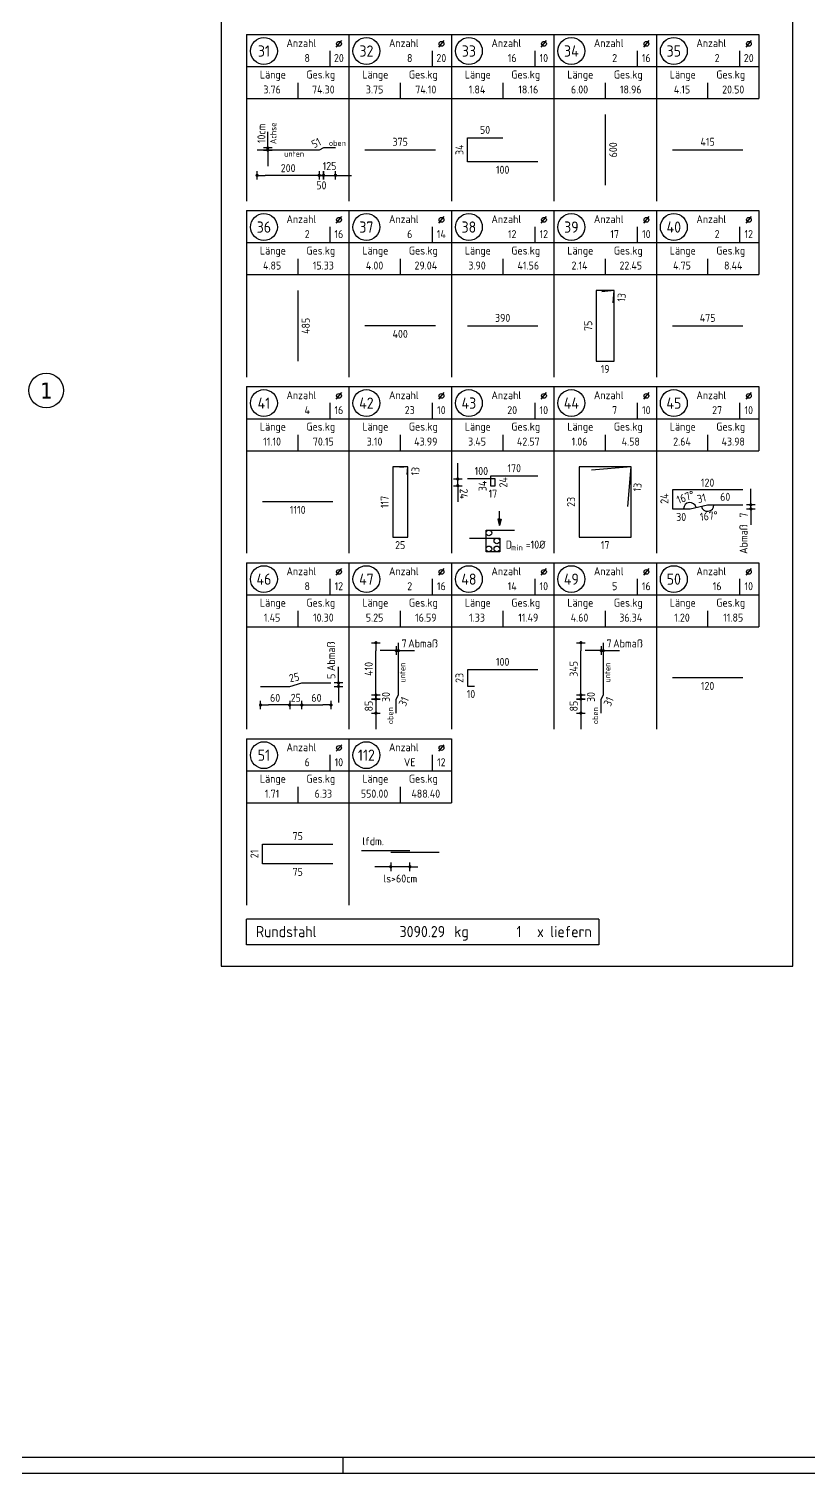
# Model space of a CAD drawing. Extents: x -19 to 96, y 0 to 49.
# Drawn here: x 51.03 to 63.2, y 0 to 22.56 of the extents above; entities that cross this region are included whole.
import ezdxf
from ezdxf.enums import TextEntityAlignment as Align

# ---------------------------------------------------------------- set-up
doc = ezdxf.new("R2010")
doc.units = 0
doc.header["$LTSCALE"] = 0.5
doc.linetypes.add('AUSGEZOGEN', pattern=[1000.01, 1000, 0.01])
doc.linetypes.add('DOT', pattern=[0.175, 0.05, -0.125])
for name, color, linetype in [('DETAIL', 7, 'Continuous'), ('MASSE', 7, 'Continuous'), ('RAHMEN', 7, 'Continuous'), ('RND', 7, 'Continuous'), ('RND_BILD', 7, 'Continuous'), ('SFP_Achsen', 7, 'Continuous'), ('TEXT', 7, 'Continuous')]:
    doc.layers.add(name, color=color, linetype=linetype)
doc.styles.add('helv', font='tahoma.ttf')
doc.styles.add('txt', font='isocp.shx')
doc.dimstyles.new('DOT_I', dxfattribs={"dimscale": 0.5, "dimtxt": 0.25, "dimasz": 0.25, "dimexe": 0.1, "dimexo": 0.3, "dimgap": 0.1, "dimtad": 1, "dimdec": 3, "dimzin": 3, "dimtxsty": 'txt', "dimblk": 'DOT', "dimblk1": 'DOT', "dimblk2": 'DOT', "dimsah": 1, "dimcen": 0.1, "dimse1": 1, "dimse2": 1, "dimazin": 0, "dimtfac": 1, "dimtdec": 4, "dimtix": 1, "dimtmove": 2, "dimatfit": 3, "dimfxl": 0, "dimtvp": 1, "dimtolj": 1, "dimtzin": 0, "dimarcsym": 0})

# ---------------------------------------------------------------- blocks, each defined once
blk = doc.blocks.new('A0-19-0')
at = {"layer": 'RAHMEN', "color": 5}
blk.add_line((2, 0.5), (137.4, 0.5), dxfattribs=at)
at = {"layer": 'RAHMEN', "color": 7}
blk.add_line((99.9, 0), (99.9, 0.5), dxfattribs=at)
at = {"layer": 'RAHMEN'}
blk.add_line((0, 0), (137.9, 0), dxfattribs=at)
blk = doc.blocks.new('DOT')
at = {"layer": 'MASSE', "color": 7, "linetype": 'Continuous'}
for p, q in [((0, 0), (-1, 0)), ((0, 0.54), (0, -0.54))]:
    blk.add_line(p, q, dxfattribs=at)
at = {"layer": 'MASSE', "color": 7, "linetype": 'Continuous', "const_width": 0.2}
blk.add_lwpolyline([(-0.1, 0, 1), (0.1, 0, 1)], format="xyb", close=True, dxfattribs=at)
blk = doc.blocks.new('*D187')
at = {"layer": 'Defpoints', "color": 0, "linetype": 'AUSGEZOGEN', "transparency": 16777216}
for p in [(57.73, 15.529), (57.73, 15.529), (57.88, 15.425)]:
    blk.add_point(p, dxfattribs=at)
at = {"layer": 'RND_BILD', "color": 0, "linetype": 'AUSGEZOGEN', "lineweight": -2, "transparency": 16777216}
for p, q in [((57.73, 15.654), (57.73, 15.779)), ((57.73, 15.425), (57.73, 15.529)), ((57.73, 15.3), (57.73, 15.175))]:
    blk.add_line(p, q, dxfattribs=at)
at = {"layer": 'RND_BILD', "color": 0, "linetype": 'AUSGEZOGEN', "lineweight": -2, "transparency": 16777216, "xscale": 0.125, "yscale": 0.125, "zscale": 0.125}
for p, rotation in [((57.73, 15.529), 270.0000055827329), ((57.73, 15.425), 90.00000558273287)]:
    blk.add_blockref('DOT', p, dxfattribs=dict(at, rotation=rotation))
at = {"layer": 'RND_BILD', "color": 0, "linetype": 'AUSGEZOGEN', "transparency": 16777216, "insert": (57.824, 15.298), "char_height": 0.125, "attachment_point": 5, "rotation": 270, "style": 'txt'}
blk.add_mtext('\\A1;24', dxfattribs=at)
blk = doc.blocks.new('*D188')
at = {"layer": 'Defpoints', "color": 0, "linetype": 'AUSGEZOGEN', "transparency": 16777216}
for p in [(54.762, 20.701), (54.762, 20.701), (54.762, 20.668)]:
    blk.add_point(p, dxfattribs=at)
at = {"layer": 'RND_BILD', "color": 0, "linetype": 'AUSGEZOGEN', "lineweight": -2, "transparency": 16777216}
for p, q in [((54.762, 20.826), (54.762, 20.951)), ((54.762, 20.668), (54.762, 20.701)), ((54.762, 20.543), (54.762, 20.418))]:
    blk.add_line(p, q, dxfattribs=at)
at = {"layer": 'RND_BILD', "color": 0, "linetype": 'AUSGEZOGEN', "lineweight": -2, "transparency": 16777216, "xscale": 0.125, "yscale": 0.125, "zscale": 0.125}
for p, rotation in [((54.762, 20.701), 270), ((54.762, 20.668), 90)]:
    blk.add_blockref('DOT', p, dxfattribs=dict(at, rotation=rotation))
at = {"layer": 'RND_BILD', "color": 0, "linetype": 'AUSGEZOGEN', "transparency": 16777216, "insert": (54.664, 20.929), "char_height": 0.125, "attachment_point": 5, "rotation": 90, "style": 'txt'}
blk.add_mtext('\\A1;10cm', dxfattribs=at)
blk = doc.blocks.new('Pfeillinie')
at = {"layer": 'TEXT', "linetype": 'Continuous'}
blk.add_hatch(color=7, dxfattribs=at).paths.add_polyline_path([(0, 0), (-0.8, 0.2), (-0.8, 0), (-0.8, -0.2)])
at = {"layer": 'TEXT', "color": 7, "linetype": 'Continuous'}
for p, q in [((-0.8, 0), (-0.8, 0.2)), ((-0.8, 0.2), (0, 0)), ((-0.8, 0), (-0.8, -0.2)), ((-0.8, -0.2), (0, 0))]:
    blk.add_line(p, q, dxfattribs=at)
blk = doc.blocks.new('RND_LIS2')
at = {"layer": 'RND', "color": 3, "linetype": 'Continuous'}
for p, q in [((0, 0), (0, -5.2)), ((0, 0), (3.2, 0)), ((3.2, 0), (3.2, -2)), ((2.6, -0.503), (2.6, -1)), ((0, -1), (3.2, -1)), ((1.6, -1.503), (1.6, -2)), ((0, -2), (3.2, -2))]:
    blk.add_line(p, q, dxfattribs=at)
at = {"layer": 'RND', "color": 7, "linetype": 'Continuous'}
blk.add_line((2.805, -0.39), (2.973, -0.186), dxfattribs=at)
at = {"layer": 'RND', "color": 1, "linetype": 'Continuous'}
blk.add_circle((0.545, -0.513), 0.42, dxfattribs=at)
at = {"layer": 'RND', "color": 7, "linetype": 'Continuous'}
blk.add_circle((2.889, -0.288), 0.075, dxfattribs=at)
at = {"layer": 'RND', "color": 7, "linetype": 'Continuous', "style": 'txt'}
for s, p in [('Anzahl', (1.249, -0.391)), ('Länge', (0.42, -1.373)), ('Ges.kg', (1.872, -1.373))]:
    blk.add_text(s, height=0.25, dxfattribs=at).set_placement(p)
at = {"layer": 'RND', "color": 1, "linetype": 'Continuous', "style": 'txt'}
blk.add_attdef('POS1', text='', height=0.35, dxfattribs=at).set_placement((0.545, -0.513), align=Align.MIDDLE)
at = {"layer": 'RND', "color": 7, "linetype": 'Continuous', "style": 'txt'}
for tag, p in [('STK1', (1.897, -0.859)), ('DS1', (2.885, -0.859)), ('LANG1', (0.8, -1.841)), ('GEW', (2.4, -1.841))]:
    blk.add_attdef(tag, text='', height=0.25, dxfattribs=at).set_placement(p, align=Align.CENTER)
blk = doc.blocks.new('*D228')
at = {"layer": 'Defpoints', "color": 0, "linetype": 'AUSGEZOGEN', "transparency": 16777216}
for p in [(61.392, 15.155), (61.218, 15.062), (61.355, 15.062), (61.493, 15.094)]:
    blk.add_point(p, dxfattribs=at)
at = {"layer": 'RND_BILD', "color": 0, "linetype": 'AUSGEZOGEN', "lineweight": -2, "transparency": 16777216}
blk.add_arc((61.355, 15.062), 0.1, 13.134, 180, dxfattribs=at)
at = {"layer": 'RND_BILD', "color": 0, "linetype": 'AUSGEZOGEN', "transparency": 16777216, "insert": (61.285, 15.246), "char_height": 0.125, "attachment_point": 5, "rotation": 20.9184, "style": 'txt'}
blk.add_mtext('\\A1;167°', dxfattribs=at)
blk = doc.blocks.new('*D229')
at = {"layer": 'Defpoints', "color": 0, "linetype": 'AUSGEZOGEN', "transparency": 16777216}
for p in [(61.63, 15.126), (61.905, 15.126), (61.493, 15.094), (61.594, 15.033)]:
    blk.add_point(p, dxfattribs=at)
at = {"layer": 'RND_BILD', "color": 0, "linetype": 'AUSGEZOGEN', "lineweight": -2, "transparency": 16777216}
blk.add_arc((61.63, 15.126), 0.1, 193.134, 0, dxfattribs=at)
at = {"layer": 'RND_BILD', "color": 0, "linetype": 'AUSGEZOGEN', "transparency": 16777216, "insert": (61.651, 14.952), "char_height": 0.125, "attachment_point": 5, "rotation": 6.567, "style": 'txt'}
blk.add_mtext('\\A1;167°', dxfattribs=at)
blk = doc.blocks.new('*D230')
at = {"layer": 'Defpoints', "color": 0, "linetype": 'AUSGEZOGEN', "transparency": 16777216}
for p in [(62.306, 15.126), (62.306, 15.126), (62.306, 15.062)]:
    blk.add_point(p, dxfattribs=at)
at = {"layer": 'MASSE', "color": 0, "linetype": 'AUSGEZOGEN', "lineweight": -2, "transparency": 16777216}
for p, q in [((62.306, 15.251), (62.306, 15.376)), ((62.306, 15.062), (62.306, 15.126)), ((62.306, 14.937), (62.306, 14.812))]:
    blk.add_line(p, q, dxfattribs=at)
at = {"layer": 'MASSE', "color": 0, "linetype": 'AUSGEZOGEN', "lineweight": -2, "transparency": 16777216, "xscale": 0.125, "yscale": 0.125, "zscale": 0.125}
for p, rotation in [((62.306, 15.126), 270), ((62.306, 15.062), 90)]:
    blk.add_blockref('DOT', p, dxfattribs=dict(at, rotation=rotation))
at = {"layer": 'MASSE', "color": 0, "linetype": 'AUSGEZOGEN', "transparency": 16777216, "insert": (62.194, 14.965), "char_height": 0.125, "attachment_point": 5, "rotation": 90, "style": 'txt'}
blk.add_mtext('\\A1;7', dxfattribs=at)
blk = doc.blocks.new('*D231')
at = {"layer": 'Defpoints', "color": 0, "linetype": 'AUSGEZOGEN', "transparency": 16777216}
for p in [(54.65, 11.999), (54.65, 11.999), (55.105, 11.999)]:
    blk.add_point(p, dxfattribs=at)
at = {"layer": 'MASSE', "color": 0, "linetype": 'AUSGEZOGEN', "lineweight": -2, "transparency": 16777216}
blk.add_line((54.98, 11.999), (54.775, 11.999), dxfattribs=at)
at = {"layer": 'MASSE', "color": 0, "linetype": 'AUSGEZOGEN', "lineweight": -2, "transparency": 16777216, "xscale": 0.125, "yscale": 0.125, "zscale": 0.125, "rotation": 180}
blk.add_blockref('DOT', (54.65, 11.999), dxfattribs=at)
at = {"layer": 'MASSE', "color": 0, "linetype": 'AUSGEZOGEN', "lineweight": -2, "transparency": 16777216, "xscale": 0.125, "yscale": 0.125, "zscale": 0.125}
blk.add_blockref('DOT', (55.105, 11.999), dxfattribs=at)
at = {"layer": 'MASSE', "color": 0, "linetype": 'AUSGEZOGEN', "transparency": 16777216, "insert": (54.878, 12.111), "char_height": 0.125, "attachment_point": 5, "style": 'txt'}
blk.add_mtext('\\A1;60', dxfattribs=at)
blk = doc.blocks.new('*D232')
at = {"layer": 'Defpoints', "color": 0, "linetype": 'AUSGEZOGEN', "transparency": 16777216}
for p in [(55.105, 11.999), (55.295, 11.999), (55.295, 11.999)]:
    blk.add_point(p, dxfattribs=at)
at = {"layer": 'MASSE', "color": 0, "linetype": 'AUSGEZOGEN', "lineweight": -2, "transparency": 16777216}
for p, q in [((54.98, 11.999), (54.855, 11.999)), ((55.105, 11.999), (55.295, 11.999)), ((55.42, 11.999), (55.545, 11.999))]:
    blk.add_line(p, q, dxfattribs=at)
at = {"layer": 'MASSE', "color": 0, "linetype": 'AUSGEZOGEN', "lineweight": -2, "transparency": 16777216, "xscale": 0.125, "yscale": 0.125, "zscale": 0.125}
blk.add_blockref('DOT', (55.105, 11.999), dxfattribs=at)
at = {"layer": 'MASSE', "color": 0, "linetype": 'AUSGEZOGEN', "lineweight": -2, "transparency": 16777216, "xscale": 0.125, "yscale": 0.125, "zscale": 0.125, "rotation": 180}
blk.add_blockref('DOT', (55.295, 11.999), dxfattribs=at)
at = {"layer": 'MASSE', "color": 0, "linetype": 'AUSGEZOGEN', "transparency": 16777216, "insert": (55.2, 12.111), "char_height": 0.125, "attachment_point": 5, "style": 'txt'}
blk.add_mtext('\\A1;25', dxfattribs=at)
blk = doc.blocks.new('*D233')
at = {"layer": 'Defpoints', "color": 0, "linetype": 'AUSGEZOGEN', "transparency": 16777216}
for p in [(55.295, 11.999), (55.75, 11.999), (55.75, 11.999)]:
    blk.add_point(p, dxfattribs=at)
at = {"layer": 'MASSE', "color": 0, "linetype": 'AUSGEZOGEN', "lineweight": -2, "transparency": 16777216}
blk.add_line((55.42, 11.999), (55.625, 11.999), dxfattribs=at)
at = {"layer": 'MASSE', "color": 0, "linetype": 'AUSGEZOGEN', "lineweight": -2, "transparency": 16777216, "xscale": 0.125, "yscale": 0.125, "zscale": 0.125, "rotation": 180}
blk.add_blockref('DOT', (55.295, 11.999), dxfattribs=at)
at = {"layer": 'MASSE', "color": 0, "linetype": 'AUSGEZOGEN', "lineweight": -2, "transparency": 16777216, "xscale": 0.125, "yscale": 0.125, "zscale": 0.125}
blk.add_blockref('DOT', (55.75, 11.999), dxfattribs=at)
at = {"layer": 'MASSE', "color": 0, "linetype": 'AUSGEZOGEN', "transparency": 16777216, "insert": (55.523, 12.111), "char_height": 0.125, "attachment_point": 5, "style": 'txt'}
blk.add_mtext('\\A1;60', dxfattribs=at)
blk = doc.blocks.new('*D234')
at = {"layer": 'Defpoints', "color": 0, "linetype": 'AUSGEZOGEN', "transparency": 16777216}
for p in [(55.868, 12.343), (55.868, 12.288), (55.868, 12.288)]:
    blk.add_point(p, dxfattribs=at)
at = {"layer": 'MASSE', "color": 0, "linetype": 'AUSGEZOGEN', "lineweight": -2, "transparency": 16777216}
for p, q in [((55.868, 12.468), (55.868, 12.593)), ((55.868, 12.343), (55.868, 12.288)), ((55.868, 12.163), (55.868, 12.038))]:
    blk.add_line(p, q, dxfattribs=at)
at = {"layer": 'MASSE', "color": 0, "linetype": 'AUSGEZOGEN', "lineweight": -2, "transparency": 16777216, "xscale": 0.125, "yscale": 0.125, "zscale": 0.125}
for p, rotation in [((55.868, 12.343), 270), ((55.868, 12.288), 90)]:
    blk.add_blockref('DOT', p, dxfattribs=dict(at, rotation=rotation))
at = {"layer": 'MASSE', "color": 0, "linetype": 'AUSGEZOGEN', "transparency": 16777216, "insert": (55.755, 12.447), "char_height": 0.125, "attachment_point": 5, "rotation": 90, "style": 'txt'}
blk.add_mtext('\\A1;5', dxfattribs=at)
blk = doc.blocks.new('*D235')
at = {"layer": 'Defpoints', "color": 0, "linetype": 'AUSGEZOGEN', "transparency": 16777216}
for p in [(56.452, 12.972), (56.452, 12.972), (56.452, 12.155)]:
    blk.add_point(p, dxfattribs=at)
at = {"layer": 'MASSE', "color": 0, "linetype": 'AUSGEZOGEN', "lineweight": -2, "transparency": 16777216}
blk.add_line((56.452, 12.28), (56.452, 12.847), dxfattribs=at)
at = {"layer": 'MASSE', "color": 0, "linetype": 'AUSGEZOGEN', "lineweight": -2, "transparency": 16777216, "xscale": 0.125, "yscale": 0.125, "zscale": 0.125}
for p, rotation in [((56.452, 12.972), 90), ((56.452, 12.155), 270)]:
    blk.add_blockref('DOT', p, dxfattribs=dict(at, rotation=rotation))
at = {"layer": 'MASSE', "color": 0, "linetype": 'AUSGEZOGEN', "transparency": 16777216, "insert": (56.339, 12.563), "char_height": 0.125, "attachment_point": 5, "rotation": 90, "style": 'txt'}
blk.add_mtext('\\A1;410', dxfattribs=at)
blk = doc.blocks.new('*D236')
at = {"layer": 'Defpoints', "color": 0, "linetype": 'AUSGEZOGEN', "transparency": 16777216}
for p in [(56.452, 12.155), (56.452, 12.092), (56.452, 12.092)]:
    blk.add_point(p, dxfattribs=at)
at = {"layer": 'MASSE', "color": 0, "linetype": 'AUSGEZOGEN', "lineweight": -2, "transparency": 16777216}
for p, q in [((56.452, 12.28), (56.452, 12.405)), ((56.452, 12.155), (56.452, 12.092)), ((56.452, 11.967), (56.452, 11.842))]:
    blk.add_line(p, q, dxfattribs=at)
at = {"layer": 'MASSE', "color": 0, "linetype": 'AUSGEZOGEN', "lineweight": -2, "transparency": 16777216, "xscale": 0.125, "yscale": 0.125, "zscale": 0.125}
for p, rotation in [((56.452, 12.155), 270), ((56.452, 12.092), 90)]:
    blk.add_blockref('DOT', p, dxfattribs=dict(at, rotation=rotation))
at = {"layer": 'MASSE', "color": 0, "linetype": 'AUSGEZOGEN', "transparency": 16777216, "insert": (56.608, 12.124), "char_height": 0.125, "attachment_point": 5, "rotation": 90, "style": 'txt'}
blk.add_mtext('\\A1;30', dxfattribs=at)
blk = doc.blocks.new('*D237')
at = {"layer": 'Defpoints', "color": 0, "linetype": 'AUSGEZOGEN', "transparency": 16777216}
for p in [(56.452, 12.092), (56.452, 11.872), (56.452, 11.872)]:
    blk.add_point(p, dxfattribs=at)
at = {"layer": 'MASSE', "color": 0, "linetype": 'AUSGEZOGEN', "lineweight": -2, "transparency": 16777216}
for p, q in [((56.452, 12.217), (56.452, 12.342)), ((56.452, 12.092), (56.452, 11.872)), ((56.452, 11.747), (56.452, 11.622))]:
    blk.add_line(p, q, dxfattribs=at)
at = {"layer": 'MASSE', "color": 0, "linetype": 'AUSGEZOGEN', "lineweight": -2, "transparency": 16777216, "xscale": 0.125, "yscale": 0.125, "zscale": 0.125}
for p, rotation in [((56.452, 12.092), 270), ((56.452, 11.872), 90)]:
    blk.add_blockref('DOT', p, dxfattribs=dict(at, rotation=rotation))
at = {"layer": 'MASSE', "color": 0, "linetype": 'AUSGEZOGEN', "transparency": 16777216, "insert": (56.339, 11.982), "char_height": 0.125, "attachment_point": 5, "rotation": 90, "style": 'txt'}
blk.add_mtext('\\A1;85', dxfattribs=at)
blk = doc.blocks.new('*D238')
at = {"layer": 'Defpoints', "color": 0, "linetype": 'AUSGEZOGEN', "transparency": 16777216}
for p in [(56.77, 12.848), (56.77, 12.848), (56.803, 12.848)]:
    blk.add_point(p, dxfattribs=at)
at = {"layer": 'MASSE', "color": 0, "linetype": 'AUSGEZOGEN', "lineweight": -2, "transparency": 16777216}
for p, q in [((56.645, 12.848), (56.52, 12.848)), ((56.803, 12.848), (56.77, 12.848)), ((56.928, 12.848), (57.053, 12.848))]:
    blk.add_line(p, q, dxfattribs=at)
at = {"layer": 'MASSE', "color": 0, "linetype": 'AUSGEZOGEN', "lineweight": -2, "transparency": 16777216, "xscale": 0.125, "yscale": 0.125, "zscale": 0.125}
blk.add_blockref('DOT', (56.77, 12.848), dxfattribs=at)
at = {"layer": 'MASSE', "color": 0, "linetype": 'AUSGEZOGEN', "lineweight": -2, "transparency": 16777216, "xscale": 0.125, "yscale": 0.125, "zscale": 0.125, "rotation": 180}
blk.add_blockref('DOT', (56.803, 12.848), dxfattribs=at)
at = {"layer": 'MASSE', "color": 0, "linetype": 'AUSGEZOGEN', "transparency": 16777216, "insert": (56.892, 12.961), "char_height": 0.125, "attachment_point": 5, "style": 'txt'}
blk.add_mtext('\\A1;7', dxfattribs=at)
blk = doc.blocks.new('*D239')
at = {"layer": 'Defpoints', "color": 0, "linetype": 'AUSGEZOGEN', "transparency": 16777216}
for p in [(59.652, 12.972), (59.652, 12.972), (59.652, 12.155)]:
    blk.add_point(p, dxfattribs=at)
at = {"layer": 'MASSE', "color": 0, "linetype": 'AUSGEZOGEN', "lineweight": -2, "transparency": 16777216}
blk.add_line((59.652, 12.28), (59.652, 12.847), dxfattribs=at)
at = {"layer": 'MASSE', "color": 0, "linetype": 'AUSGEZOGEN', "lineweight": -2, "transparency": 16777216, "xscale": 0.125, "yscale": 0.125, "zscale": 0.125}
for p, rotation in [((59.652, 12.972), 90), ((59.652, 12.155), 270)]:
    blk.add_blockref('DOT', p, dxfattribs=dict(at, rotation=rotation))
at = {"layer": 'MASSE', "color": 0, "linetype": 'AUSGEZOGEN', "transparency": 16777216, "insert": (59.539, 12.563), "char_height": 0.125, "attachment_point": 5, "rotation": 90, "style": 'txt'}
blk.add_mtext('\\A1;345', dxfattribs=at)
blk = doc.blocks.new('*D240')
at = {"layer": 'Defpoints', "color": 0, "linetype": 'AUSGEZOGEN', "transparency": 16777216}
for p in [(59.652, 12.155), (59.652, 12.092), (59.652, 12.092)]:
    blk.add_point(p, dxfattribs=at)
at = {"layer": 'MASSE', "color": 0, "linetype": 'AUSGEZOGEN', "lineweight": -2, "transparency": 16777216}
for p, q in [((59.652, 12.28), (59.652, 12.405)), ((59.652, 12.155), (59.652, 12.092)), ((59.652, 11.967), (59.652, 11.842))]:
    blk.add_line(p, q, dxfattribs=at)
at = {"layer": 'MASSE', "color": 0, "linetype": 'AUSGEZOGEN', "lineweight": -2, "transparency": 16777216, "xscale": 0.125, "yscale": 0.125, "zscale": 0.125}
for p, rotation in [((59.652, 12.155), 270), ((59.652, 12.092), 90)]:
    blk.add_blockref('DOT', p, dxfattribs=dict(at, rotation=rotation))
at = {"layer": 'MASSE', "color": 0, "linetype": 'AUSGEZOGEN', "transparency": 16777216, "insert": (59.808, 12.124), "char_height": 0.125, "attachment_point": 5, "rotation": 90, "style": 'txt'}
blk.add_mtext('\\A1;30', dxfattribs=at)
blk = doc.blocks.new('*D241')
at = {"layer": 'Defpoints', "color": 0, "linetype": 'AUSGEZOGEN', "transparency": 16777216}
for p in [(59.652, 12.092), (59.652, 11.872), (59.652, 11.872)]:
    blk.add_point(p, dxfattribs=at)
at = {"layer": 'MASSE', "color": 0, "linetype": 'AUSGEZOGEN', "lineweight": -2, "transparency": 16777216}
for p, q in [((59.652, 12.217), (59.652, 12.342)), ((59.652, 12.092), (59.652, 11.872)), ((59.652, 11.747), (59.652, 11.622))]:
    blk.add_line(p, q, dxfattribs=at)
at = {"layer": 'MASSE', "color": 0, "linetype": 'AUSGEZOGEN', "lineweight": -2, "transparency": 16777216, "xscale": 0.125, "yscale": 0.125, "zscale": 0.125}
for p, rotation in [((59.652, 12.092), 270), ((59.652, 11.872), 90)]:
    blk.add_blockref('DOT', p, dxfattribs=dict(at, rotation=rotation))
at = {"layer": 'MASSE', "color": 0, "linetype": 'AUSGEZOGEN', "transparency": 16777216, "insert": (59.539, 11.982), "char_height": 0.125, "attachment_point": 5, "rotation": 90, "style": 'txt'}
blk.add_mtext('\\A1;85', dxfattribs=at)
blk = doc.blocks.new('*D242')
at = {"layer": 'Defpoints', "color": 0, "linetype": 'AUSGEZOGEN', "transparency": 16777216}
for p in [(59.97, 12.848), (59.97, 12.848), (60.003, 12.848)]:
    blk.add_point(p, dxfattribs=at)
at = {"layer": 'MASSE', "color": 0, "linetype": 'AUSGEZOGEN', "lineweight": -2, "transparency": 16777216}
for p, q in [((59.845, 12.848), (59.72, 12.848)), ((60.003, 12.848), (59.97, 12.848)), ((60.128, 12.848), (60.253, 12.848))]:
    blk.add_line(p, q, dxfattribs=at)
at = {"layer": 'MASSE', "color": 0, "linetype": 'AUSGEZOGEN', "lineweight": -2, "transparency": 16777216, "xscale": 0.125, "yscale": 0.125, "zscale": 0.125}
blk.add_blockref('DOT', (59.97, 12.848), dxfattribs=at)
at = {"layer": 'MASSE', "color": 0, "linetype": 'AUSGEZOGEN', "lineweight": -2, "transparency": 16777216, "xscale": 0.125, "yscale": 0.125, "zscale": 0.125, "rotation": 180}
blk.add_blockref('DOT', (60.003, 12.848), dxfattribs=at)
at = {"layer": 'MASSE', "color": 0, "linetype": 'AUSGEZOGEN', "transparency": 16777216, "insert": (60.092, 12.961), "char_height": 0.125, "attachment_point": 5, "style": 'txt'}
blk.add_mtext('\\A1;7', dxfattribs=at)
blk = doc.blocks.new('RND_SUM')
at = {"layer": 'RND', "color": 5, "linetype": 'Continuous'}
for p, q in [((0, 0), (0, 0.8)), ((11, 0.8), (0, 0.8)), ((11, 0.8), (11, 0)), ((11, 0), (0, 0))]:
    blk.add_line(p, q, dxfattribs=at)
at = {"layer": 'RND', "color": 1, "linetype": 'Continuous', "style": 'txt'}
for s, p in [('Rundstahl', (0.292, 0.235)), ('kg', (6.483, 0.235))]:
    blk.add_text(s, height=0.35, dxfattribs=at).set_placement(p)
blk.add_text('x liefern', height=0.35, dxfattribs=at).set_placement((10.784, 0.235), align=Align.RIGHT)
for tag, p in [('RND-S', (6.203, 0.235)), ('RND-Z', (8.59, 0.235))]:
    blk.add_attdef(tag, text='', height=0.35, dxfattribs=at).set_placement(p, align=Align.RIGHT)
blk = doc.blocks.new('*D249')
at = {"layer": 'Defpoints', "color": 0, "linetype": 'AUSGEZOGEN', "transparency": 16777216}
for p in [(54.596, 20.273), (54.596, 20.273), (55.565, 20.273)]:
    blk.add_point(p, dxfattribs=at)
at = {"layer": 'MASSE', "color": 0, "linetype": 'AUSGEZOGEN', "lineweight": -2, "transparency": 16777216}
blk.add_line((55.44, 20.273), (54.721, 20.273), dxfattribs=at)
at = {"layer": 'MASSE', "color": 0, "linetype": 'AUSGEZOGEN', "lineweight": -2, "transparency": 16777216, "xscale": 0.125, "yscale": 0.125, "zscale": 0.125, "rotation": 180}
blk.add_blockref('DOT', (54.596, 20.273), dxfattribs=at)
at = {"layer": 'MASSE', "color": 0, "linetype": 'AUSGEZOGEN', "lineweight": -2, "transparency": 16777216, "xscale": 0.125, "yscale": 0.125, "zscale": 0.125}
blk.add_blockref('DOT', (55.565, 20.273), dxfattribs=at)
at = {"layer": 'MASSE', "color": 0, "linetype": 'AUSGEZOGEN', "transparency": 16777216, "insert": (55.081, 20.385), "char_height": 0.125, "attachment_point": 5, "style": 'txt'}
blk.add_mtext('\\A1;200', dxfattribs=at)
blk = doc.blocks.new('*D250')
at = {"layer": 'Defpoints', "color": 0, "linetype": 'AUSGEZOGEN', "transparency": 16777216}
for p in [(55.565, 20.273), (55.634, 20.273), (55.634, 20.273)]:
    blk.add_point(p, dxfattribs=at)
at = {"layer": 'MASSE', "color": 0, "linetype": 'AUSGEZOGEN', "lineweight": -2, "transparency": 16777216}
for p, q in [((55.44, 20.273), (55.315, 20.273)), ((55.565, 20.273), (55.634, 20.273)), ((55.759, 20.273), (55.884, 20.273))]:
    blk.add_line(p, q, dxfattribs=at)
at = {"layer": 'MASSE', "color": 0, "linetype": 'AUSGEZOGEN', "lineweight": -2, "transparency": 16777216, "xscale": 0.125, "yscale": 0.125, "zscale": 0.125}
blk.add_blockref('DOT', (55.565, 20.273), dxfattribs=at)
at = {"layer": 'MASSE', "color": 0, "linetype": 'AUSGEZOGEN', "lineweight": -2, "transparency": 16777216, "xscale": 0.125, "yscale": 0.125, "zscale": 0.125, "rotation": 180}
blk.add_blockref('DOT', (55.634, 20.273), dxfattribs=at)
at = {"layer": 'MASSE', "color": 0, "linetype": 'AUSGEZOGEN', "transparency": 16777216, "insert": (55.6, 20.117), "char_height": 0.125, "attachment_point": 5, "style": 'txt'}
blk.add_mtext('\\A1;50', dxfattribs=at)
blk = doc.blocks.new('*D251')
at = {"layer": 'Defpoints', "color": 0, "linetype": 'AUSGEZOGEN', "transparency": 16777216}
for p in [(55.634, 20.273), (55.82, 20.273), (55.82, 20.273)]:
    blk.add_point(p, dxfattribs=at)
at = {"layer": 'MASSE', "color": 0, "linetype": 'AUSGEZOGEN', "lineweight": -2, "transparency": 16777216}
for p, q in [((55.509, 20.273), (55.384, 20.273)), ((55.634, 20.273), (55.82, 20.273)), ((55.945, 20.273), (56.07, 20.273))]:
    blk.add_line(p, q, dxfattribs=at)
at = {"layer": 'MASSE', "color": 0, "linetype": 'AUSGEZOGEN', "lineweight": -2, "transparency": 16777216, "xscale": 0.125, "yscale": 0.125, "zscale": 0.125}
blk.add_blockref('DOT', (55.634, 20.273), dxfattribs=at)
at = {"layer": 'MASSE', "color": 0, "linetype": 'AUSGEZOGEN', "lineweight": -2, "transparency": 16777216, "xscale": 0.125, "yscale": 0.125, "zscale": 0.125, "rotation": 180}
blk.add_blockref('DOT', (55.82, 20.273), dxfattribs=at)
at = {"layer": 'MASSE', "color": 0, "linetype": 'AUSGEZOGEN', "transparency": 16777216, "insert": (55.727, 20.418), "char_height": 0.125, "attachment_point": 5, "style": 'txt'}
blk.add_mtext('\\A1;125', dxfattribs=at)

msp = doc.modelspace()

# ---------------------------------------------------------------- linework, layer by layer
at = {"layer": 'DETAIL', "color": 102, "linetype": 'AUSGEZOGEN'}
for centre in [(58.2154, 14.6859), (58.2154, 14.4371), (58.3401, 14.5613), (58.3401, 14.4371)]:
    msp.add_circle(centre, 0.0442, dxfattribs=at)
at = {"layer": 'MASSE', "color": 7, "linetype": 'Continuous'}
for p, q in [((56.5581, 9.4725), (56.4331, 9.4725)), ((56.9822, 9.4725), (56.6831, 9.4725))]:
    msp.add_line(p, q, dxfattribs=at)
at = {"layer": 'RND', "color": 1, "linetype": 'AUSGEZOGEN'}
msp.add_lwpolyline([(54.0329, 7.9209), (62.9603, 7.9209), (62.9603, 39.4694), (54.0329, 39.4694)], close=True, dxfattribs=at)
at = {"layer": 'RND', "color": 102, "linetype": 'AUSGEZOGEN'}
msp.add_lwpolyline([(58.3804, 14.8005), (58.3804, 15.0286)], dxfattribs=at)
at = {"layer": 'RND_BILD', "color": 1, "linetype": 'AUSGEZOGEN'}
for points in [[(60.0305, 21.2218), (60.0305, 20.1218)], [(58.9805, 20.4848), (57.8805, 20.4848), (57.8805, 20.8588), (58.4305, 20.8588)], [(55.8204, 20.7007), (55.6342, 20.7007), (55.5652, 20.668), (54.5961, 20.668)], [(56.2805, 20.6718), (57.3805, 20.6718)], [(61.0805, 20.6718), (62.1805, 20.6718)], [(55.2305, 18.4718), (55.2305, 17.3718)], [(60.1532, 18.2818), (60.1698, 18.4718), (59.8912, 18.4718), (59.8912, 17.3718), (60.1698, 17.3718), (60.1698, 18.4718), (59.9799, 18.4551)], [(57.3805, 17.9218), (56.2805, 17.9218)], [(57.8805, 17.9218), (58.9805, 17.9218)], [(61.0805, 17.9218), (62.1805, 17.9218)], [(56.9374, 15.6), (56.948, 15.7218), (56.713, 15.7218), (56.713, 14.6218), (56.948, 14.6218), (56.948, 15.7218), (56.8263, 15.7111)], [(58.9805, 15.5728), (58.2414, 15.5728), (58.2414, 15.425), (58.3153, 15.425), (58.3153, 15.5294), (57.8805, 15.5294)], [(60.3828, 15.1024), (60.437, 15.7218), (59.624, 15.7218), (59.624, 14.6218), (60.437, 14.6218), (60.437, 15.7218), (59.8176, 15.6676)], [(62.1805, 15.3618), (61.0805, 15.3618), (61.0805, 15.0618), (61.3555, 15.0618), (61.6305, 15.1259), (62.1805, 15.1259)], [(55.7805, 15.1718), (54.6805, 15.1718)], [(56.7696, 11.8718), (56.7696, 12.0923), (56.8034, 12.1552), (56.8034, 12.9718)], [(59.9696, 11.8718), (59.9696, 12.0923), (60.0034, 12.1552), (60.0034, 12.9718)], [(58.9805, 12.5483), (57.8805, 12.5483), (57.8805, 12.2953), (57.9905, 12.2953)], [(62.1805, 12.4218), (61.0805, 12.4218)], [(54.6501, 12.2881), (55.1053, 12.2881), (55.2949, 12.3428), (55.7501, 12.3428)], [(55.7805, 9.5178), (54.6805, 9.5178), (54.6805, 9.8258), (55.7805, 9.8258)]]:
    msp.add_lwpolyline(points, dxfattribs=at)
at = {"layer": 'RND_BILD', "color": 7, "linetype": 'AUSGEZOGEN'}
msp.add_lwpolyline([(57.9119, 14.6055), (58.3843, 14.6055), (58.3843, 14.3928), (58.1711, 14.3928), (58.1711, 14.7302), (58.6174, 14.7302)], dxfattribs=at)
at = {"layer": 'RND_BILD', "color": 1, "linetype": 'Continuous'}
for points in [[(56.2262, 9.7267), (56.9822, 9.7267)], [(56.6831, 9.699), (57.4392, 9.699)]]:
    msp.add_lwpolyline(points, dxfattribs=at)
at = {"layer": 'SFP_Achsen', "color": 7, "linetype": 'AUSGEZOGEN'}
msp.add_circle((51.3038, 16.9127), 0.2705, dxfattribs=at)

# ---------------------------------------------------------------- block references
at = {"layer": 'MASSE', "color": 7, "linetype": 'Continuous', "xscale": 0.125, "yscale": 0.125, "zscale": 0.125}
msp.add_blockref('DOT', (56.6831, 9.4725), dxfattribs=at)
at = {"layer": 'MASSE', "color": 7, "linetype": 'Continuous', "xscale": 0.125, "yscale": 0.125, "zscale": 0.125, "rotation": 180}
msp.add_blockref('DOT', (56.9822, 9.4725), dxfattribs=at)
at = {"layer": 'RAHMEN', "color": 7, "linetype": 'AUSGEZOGEN', "xscale": 0.5, "yscale": 0.5, "zscale": 0.5}
msp.add_blockref('A0-19-0', (5.9889, 0), dxfattribs=at)
at = {"layer": 'RND', "color": 102, "linetype": 'AUSGEZOGEN', "xscale": 0.125, "yscale": 0.125, "zscale": 0.125, "rotation": 270}
msp.add_blockref('Pfeillinie', (58.3804, 14.8005), dxfattribs=at)
at = {"layer": 'RND_BILD', "color": 7, "linetype": 'AUSGEZOGEN', "xscale": 0.5, "yscale": 0.5, "zscale": 0.5}
for name, p, values in [('RND_LIS2', (54.4305, 22.4718), {'POS1': '31', 'STK1': '8', 'DS1': '20', 'LANG1': '3.76', 'GEW': '74.30'}), ('RND_LIS2', (56.0305, 22.4718), {'POS1': '32', 'STK1': '8', 'DS1': '20', 'LANG1': '3.75', 'GEW': '74.10'}), ('RND_LIS2', (57.6305, 22.4718), {'POS1': '33', 'STK1': '16', 'DS1': '10', 'LANG1': '1.84', 'GEW': '18.16'}), ('RND_LIS2', (59.2305, 22.4718), {'POS1': '34', 'STK1': '2', 'DS1': '16', 'LANG1': '6.00', 'GEW': '18.96'}), ('RND_LIS2', (60.8305, 22.4718), {'POS1': '35', 'STK1': '2', 'DS1': '20', 'LANG1': '4.15', 'GEW': '20.50'}), ('RND_LIS2', (54.4305, 19.7218), {'POS1': '36', 'STK1': '2', 'DS1': '16', 'LANG1': '4.85', 'GEW': '15.33'}), ('RND_LIS2', (56.0305, 19.7218), {'POS1': '37', 'STK1': '6', 'DS1': '14', 'LANG1': '4.00', 'GEW': '29.04'}), ('RND_LIS2', (57.6305, 19.7218), {'POS1': '38', 'STK1': '12', 'DS1': '12', 'LANG1': '3.90', 'GEW': '41.56'}), ('RND_LIS2', (59.2305, 19.7218), {'POS1': '39', 'STK1': '17', 'DS1': '10', 'LANG1': '2.14', 'GEW': '22.45'}), ('RND_LIS2', (60.8305, 19.7218), {'POS1': '40', 'STK1': '2', 'DS1': '12', 'LANG1': '4.75', 'GEW': '8.44'}), ('RND_LIS2', (56.0305, 16.9718), {'POS1': '42', 'STK1': '23', 'DS1': '10', 'LANG1': '3.10', 'GEW': '43.99'}), ('RND_LIS2', (57.6305, 16.9718), {'POS1': '43', 'STK1': '20', 'DS1': '10', 'LANG1': '3.45', 'GEW': '42.57'}), ('RND_LIS2', (59.2305, 16.9718), {'POS1': '44', 'STK1': '7', 'DS1': '10', 'LANG1': '1.06', 'GEW': '4.58'}), ('RND_LIS2', (60.8305, 16.9718), {'POS1': '45', 'STK1': '27', 'DS1': '10', 'LANG1': '2.64', 'GEW': '43.98'}), ('RND_LIS2', (54.4305, 14.2218), {'POS1': '46', 'STK1': '8', 'DS1': '12', 'LANG1': '1.45', 'GEW': '10.30'}), ('RND_LIS2', (56.0305, 14.2218), {'POS1': '47', 'STK1': '2', 'DS1': '16', 'LANG1': '5.25', 'GEW': '16.59'}), ('RND_LIS2', (57.6305, 14.2218), {'POS1': '48', 'STK1': '14', 'DS1': '10', 'LANG1': '1.33', 'GEW': '11.49'}), ('RND_LIS2', (59.2305, 14.2218), {'POS1': '49', 'STK1': '5', 'DS1': '16', 'LANG1': '4.60', 'GEW': '36.34'}), ('RND_LIS2', (60.8305, 14.2218), {'POS1': '50', 'STK1': '16', 'DS1': '10', 'LANG1': '1.20', 'GEW': '11.85'}), ('RND_LIS2', (54.4305, 11.4718), {'POS1': '51', 'STK1': '6', 'DS1': '10', 'LANG1': '1.71', 'GEW': '6.33'}), ('RND_LIS2', (56.0305, 11.4718), {'POS1': '112', 'STK1': 'VE', 'DS1': '12', 'LANG1': '550.00', 'GEW': '488.40'}), ('RND_SUM', (54.4305, 8.2543), {'RND-S': '3090.29', 'RND-Z': '1'})]:
    msp.add_blockref(name, p, dxfattribs=at).add_auto_attribs(values)
at = {"layer": 'RND_BILD', "color": 6, "linetype": 'AUSGEZOGEN', "xscale": 0.5, "yscale": 0.5, "zscale": 0.5}
msp.add_blockref('RND_LIS2', (54.4305, 16.9718), dxfattribs=at).add_auto_attribs({'POS1': '41', 'STK1': '4', 'DS1': '16', 'LANG1': '11.10', 'GEW': '70.15'})

# ---------------------------------------------------------------- texts
at = {"layer": 'MASSE', "color": 7, "linetype": 'Continuous', "insert": (56.8327, 9.2883), "char_height": 0.125, "attachment_point": 5, "style": 'txt'}
msp.add_mtext('ls>60cm', dxfattribs=at)
at = {"layer": 'RND_BILD', "color": 7, "linetype": 'AUSGEZOGEN', "style": 'txt'}
for s, p in [('50', (58.1555, 20.9838)), ('375', (56.8305, 20.7968)), ('415', (61.6305, 20.7968)), ('390', (58.4305, 18.0468)), ('475', (61.6305, 18.0468)), ('400', (56.8305, 17.7968)), ('19', (60.0305, 17.2468)), ('17', (58.2783, 15.3)), ('120', (61.6305, 15.4724)), ('60', (61.9055, 15.2509)), ('1110', (55.2305, 15.0468)), ('30', (61.218, 14.9368)), ('25', (56.8305, 14.4968)), ('17', (60.0305, 14.4968)), ('100', (58.4305, 12.6733)), ('10', (57.9355, 12.1703)), ('120', (61.6305, 12.2968)), ('75', (55.2305, 9.9508)), ('75', (55.2305, 9.3928))]:
    msp.add_text(s, height=0.125, dxfattribs=at).set_placement(p, align=Align.MIDDLE)
for s, rotation, p in [('51', 26.49247, (55.5193, 20.7783)), ('600', 90, (60.1555, 20.6718)), ('34', 90, (57.7555, 20.6718)), ('100', 360, (58.4305, 20.3598)), ('13', 84.99986, (60.286, 18.3659)), ('485', 90, (55.3555, 17.9218)), ('75', 90, (59.7662, 17.9218)), ('13', 84.99986, (57.0672, 15.65)), ('100', 0.00001, (58.0979, 15.6544)), ('170', 360, (58.6109, 15.6978)), ('34', 90, (58.1164, 15.4207)), ('24', 90, (58.4403, 15.4772)), ('13', 84.99986, (60.5344, 15.4012)), ('117', 90, (56.588, 15.1718)), ('23', 90, (59.499, 15.1718)), ('24', 90, (60.9555, 15.223)), ('31', 13.13402, (61.5364, 15.2279)), ('25', 11.30993, (55.1756, 12.4296)), ('23', 90, (57.7555, 12.4218)), ('31', 66.61388, (56.8848, 12.0539)), ('31', 66.61388, (60.0848, 12.0539)), ('21', 90, (54.5555, 9.6718))]:
    msp.add_text(s, height=0.125, rotation=rotation, dxfattribs=at).set_placement(p, align=Align.MIDDLE)
at = {"layer": 'SFP_Achsen', "color": 6, "linetype": 'AUSGEZOGEN', "style": 'helv'}
msp.add_text('1', height=0.25, dxfattribs=at).set_placement((51.2132, 16.7865))
at = {"layer": 'TEXT', "color": 7, "linetype": 'AUSGEZOGEN', "style": 'txt'}
for s, height, p in [('Achse', 0.1, (54.8984, 20.762)), ('Abmaß', 0.125, (62.2537, 14.3596)), ('Abmaß', 0.125, (55.8132, 12.5282))]:
    msp.add_text(s, height=height, rotation=90, dxfattribs=at).set_placement(p)
at = {"layer": 'TEXT', "color": 102, "linetype": 'DOT', "style": 'txt'}
for s, p in [('oben ', (55.7169, 20.7319)), ('unten', (55.0187, 20.5648))]:
    msp.add_text(s, height=0.09, dxfattribs=at).set_placement(p)
at = {"layer": 'TEXT', "color": 7, "linetype": 'AUSGEZOGEN', "style": 'txt'}
for s, p in [('D   =10%%C', (58.4796, 14.4417)), ('Abmaß', (56.9562, 12.8981)), ('Abmaß', (60.1562, 12.8981))]:
    msp.add_text(s, height=0.125, dxfattribs=at).set_placement(p)
at = {"layer": 'TEXT', "color": 102, "linetype": 'AUSGEZOGEN', "style": 'txt'}
msp.add_text('min', height=0.09, dxfattribs=at).set_placement((58.5631, 14.412))
at = {"layer": 'TEXT', "color": 102, "linetype": 'DOT', "style": 'txt'}
for s, p in [('unten', (56.912, 12.3498)), ('unten', (60.112, 12.3498)), ('oben', (56.7214, 11.6989)), ('oben', (59.9214, 11.6989))]:
    msp.add_text(s, height=0.09, rotation=90, dxfattribs=at).set_placement(p)
at = {"layer": 'TEXT', "color": 7, "linetype": 'Continuous', "style": 'txt'}
msp.add_text('lfdm.', height=0.125, dxfattribs=at).set_placement((56.2395, 9.8087))

# ---------------------------------------------------------------- dimensions: what is measured, and where the dimension line sits
at = {"layer": 'MASSE', "color": 7, "linetype": 'AUSGEZOGEN'}
for base, p1, p2, text, override, picture, middle in [((54.5961, 20.2729), (55.5652, 20.2729), (54.5961, 20.2729), '200', {"dimdec": 1, "dimlfac": 100}, '*D249', (55.0806, 20.3855)), ((54.6501, 11.9985), (55.1053, 11.9985), (54.6501, 11.9985), '60', {"dimdec": 1, "dimlfac": 100}, '*D231', (54.8777, 12.111)), ((55.2949, 11.9985), (55.1053, 11.9985), (55.2949, 11.9985), '25', {"dimdec": 0, "dimlfac": 100}, '*D232', (55.2001, 12.111)), ((55.7501, 11.9985), (55.2949, 11.9985), (55.7501, 11.9985), '60', {"dimdec": 1, "dimlfac": 100}, '*D233', (55.5225, 12.111))]:
    dim = msp.add_linear_dim(base=base, p1=p1, p2=p2, text=text, dimstyle='DOT_I', override=override, dxfattribs=at)
    dim.commit()
    dim.dimension.update_dxf_attribs({"geometry": picture, "text_midpoint": middle})
for base, p1, p2, text, picture, middle in [((55.6342, 20.2729), (55.5652, 20.2729), (55.6342, 20.2729), '50', '*D250', (55.5997, 20.1166)), ((55.8204, 20.2729), (55.6342, 20.2729), (55.8204, 20.2729), '125', '*D251', (55.7273, 20.418)), ((56.7696, 12.8484), (56.8034, 12.8484), (56.7696, 12.8484), '7', '*D238', (56.8924, 12.9609)), ((59.9696, 12.8484), (60.0034, 12.8484), (59.9696, 12.8484), '7', '*D242', (60.0924, 12.9609))]:
    dim = msp.add_linear_dim(base=base, p1=p1, p2=p2, text=text, dimstyle='DOT_I', override={"dimdec": 1, "dimlfac": 100}, dxfattribs=at)
    dim.commit()
    dim.dimension.update_dxf_attribs({"geometry": picture, "text_midpoint": middle, "dimtype": 160})
for base, p1, p2, text, picture, middle in [((62.3063, 15.1259), (62.3063, 15.0618), (62.3063, 15.1259), '7', '*D230', (62.1938, 14.9646)), ((55.8678, 12.2881), (55.8678, 12.3428), (55.8678, 12.2881), '5', '*D234', (55.7553, 12.4467)), ((56.4519, 12.0923), (56.4519, 12.1552), (56.4519, 12.0923), '30', '*D236', (56.6082, 12.1237)), ((59.6519, 12.0923), (59.6519, 12.1552), (59.6519, 12.0923), '30', '*D240', (59.8082, 12.1237))]:
    dim = msp.add_linear_dim(base=base, p1=p1, p2=p2, angle=90, text=text, dimstyle='DOT_I', override={"dimdec": 1, "dimlfac": 100}, dxfattribs=at)
    dim.commit()
    dim.dimension.update_dxf_attribs({"geometry": picture, "text_midpoint": middle, "dimtype": 160})
for base, p1, p2, text, picture, middle in [((56.4519, 12.9718), (56.4519, 12.1552), (56.4519, 12.9718), '410', '*D235', (56.3394, 12.5635)), ((59.6519, 12.9718), (59.6519, 12.1552), (59.6519, 12.9718), '345', '*D239', (59.5394, 12.5635)), ((56.4519, 11.8718), (56.4519, 12.0923), (56.4519, 11.8718), '85', '*D237', (56.3394, 11.982)), ((59.6519, 11.8718), (59.6519, 12.0923), (59.6519, 11.8718), '85', '*D241', (59.5394, 11.982))]:
    dim = msp.add_linear_dim(base=base, p1=p1, p2=p2, angle=90, text=text, dimstyle='DOT_I', override={"dimdec": 1, "dimlfac": 100}, dxfattribs=at)
    dim.commit()
    dim.dimension.update_dxf_attribs({"geometry": picture, "text_midpoint": middle})
at = {"layer": 'RND_BILD', "color": 7, "linetype": 'AUSGEZOGEN'}
for base, p1, p2, angle, text, override, picture, middle in [((54.7624, 20.7007), (54.7624, 20.668), (54.7624, 20.7007), 90, '10cm', {"dimdec": 0, "dimlfac": 100, "dimrnd": 0.0005}, '*D188', (54.664, 20.9286)), ((57.7305, 15.5294), (57.8805, 15.425), (57.7305, 15.5294), 270.00001, '24', {"dimdec": 0, "dimlfac": 100}, '*D187', (57.8235, 15.2979))]:
    dim = msp.add_linear_dim(base=base, p1=p1, p2=p2, angle=angle, text=text, dimstyle='DOT_I', override=override, dxfattribs=at)
    dim.commit()
    dim.dimension.update_dxf_attribs({"geometry": picture, "text_midpoint": middle, "dimtype": 160})
for base, center, p1, p2, picture, middle in [((61.3917, 15.155), (61.3555, 15.0618), (61.493, 15.0938), (61.218, 15.0618), '*D228', (61.2851, 15.2459)), ((61.5943, 15.0327), (61.6305, 15.1259), (61.9055, 15.1259), (61.493, 15.0938), '*D229', (61.6505, 14.9521))]:
    dim = msp.add_angular_dim_3p(base=base, center=center, p1=p1, p2=p2, dimstyle='DOT_I', override={"dimadec": 0}, dxfattribs=at)
    dim.commit()
    dim.dimension.update_dxf_attribs({"geometry": picture, "text_midpoint": middle, "dimtype": 165})

doc.saveas('drawing.dxf')
